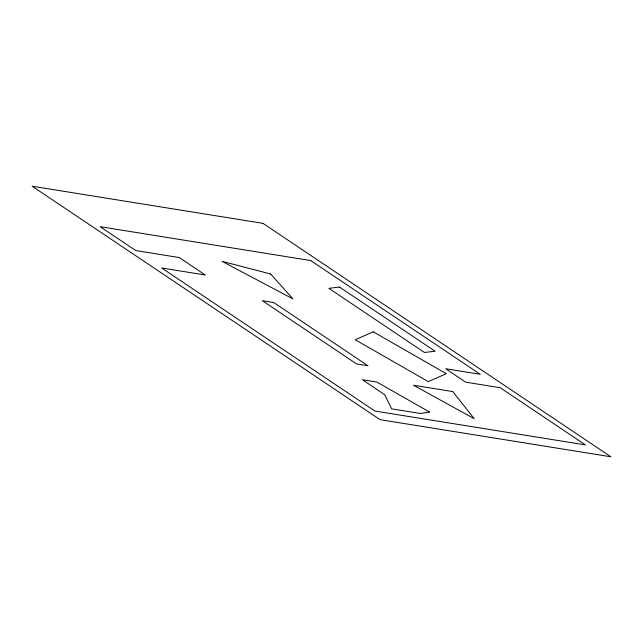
<?xml version="1.0" encoding="UTF-8"?>
<svg xmlns="http://www.w3.org/2000/svg" width="643" height="643" viewBox="0 0 643 643"><rect width="100%" height="100%" fill="white"/><g stroke="black" fill="none" stroke-linecap="round" stroke-linejoin="round"><path stroke-width="0.96" d="M373.261 331.836L355.209 339.737L428.294 381.62L446.346 373.728L373.261 331.836M429.444 412.002L420.602 413.513L391.651 408.852L384.755 394.738L362.411 379.74L376.894 382.071L429.444 412.002M339.512 287.075L328.862 288.329L424.468 352.477L435.118 351.231L339.512 287.075M262.979 223.354L32.15 186.213L380.021 419.646L610.85 456.787L262.979 223.354M310.722 260.56L100.139 226.674L135.729 250.553L179.293 257.562L205.286 275.003L161.714 267.994L374.877 411.03L585.46 444.916L500.23 387.721L465.685 382.167L445.687 368.744L480.233 374.298L310.722 260.56M273.661 302.499L262.312 300.667L356.576 363.922L367.917 365.746L273.661 302.499M452.785 391.571L413.537 385.261L474.188 418.665L452.785 391.571M270.599 273.966L222.076 261.355L292.951 298.907L270.599 273.966"/></g></svg>
